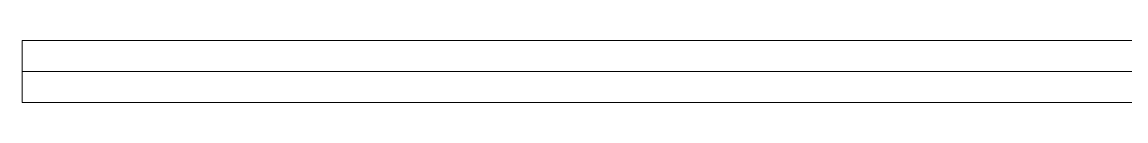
# Model space of a CAD drawing. Header units: millimetres. Extents: x -677815 to 476396, y -125373 to 39000.
# Drawn here: x 147720 to 149500, y 9875 to 9975 of the extents above; entities that cross this region are included whole.
import ezdxf

# ---------------------------------------------------------------- set-up
doc = ezdxf.new("R2010")
doc.units = ezdxf.units.MM
doc.layers.add('AM_BOR', color=4, linetype='Continuous', lineweight=25)
doc.layers.add('Xref building Toll$0$C-PRKG', color=70, linetype='Continuous', lineweight=9)

# ---------------------------------------------------------------- blocks, each defined once
blk = doc.blocks.new('Xref building Toll$0$_SBAMHE2-3000X1975 Parking 90_1 - MHE2-1684293-MASTER GROUND FLOOR')
at = {"layer": 'Xref building Toll$0$C-PRKG'}
for p, q in [((9912.5, 3000), (9812.5, 3000)), ((9812.5, 3000), (9812.5, 0)), ((9812.5, 0), (9812.5, 3000)), ((9812.5, 3000), (9912.5, 3000)), ((9812.5, 3000), (9812.5, 3000)), ((9912.5, 3000), (9812.5, 3000)), ((9812.5, 3000), (9812.5, 0)), ((9812.5, 0), (9812.5, 3000)), ((9812.5, 3000), (9912.5, 3000)), ((9812.5, 3000), (9812.5, 3000)), ((9862.5, 0), (9862.5, 3000)), ((9862.5, 0), (9862.5, 3000)), ((9912.5, 0), (9912.5, 3000)), ((9912.5, 3000), (9912.5, 0)), ((9912.5, 3000), (9912.5, 3000)), ((9912.5, 0), (9912.5, 3000)), ((9912.5, 3000), (9912.5, 0)), ((9912.5, 3000), (9912.5, 3000))]:
    blk.add_line(p, q, dxfattribs=at)
blk = doc.blocks.new('Xref building Toll$0$building block 28092016')
at = {"layer": 'Xref building Toll$0$C-PRKG', "rotation": 90}
blk.add_blockref('Xref building Toll$0$_SBAMHE2-3000X1975 Parking 90_1 - MHE2-1684293-MASTER GROUND FLOOR', (873269.6, -671437), dxfattribs=at)
blk = doc.blocks.new('Xref building Toll')
blk.add_blockref('Xref building Toll$0$building block 28092016', (-722549.6, 671499.5))

msp = doc.modelspace()

# ---------------------------------------------------------------- block references
at = {"layer": 'AM_BOR'}
msp.add_blockref('Xref building Toll', (0, 0), dxfattribs=at)

doc.saveas('drawing.dxf')
